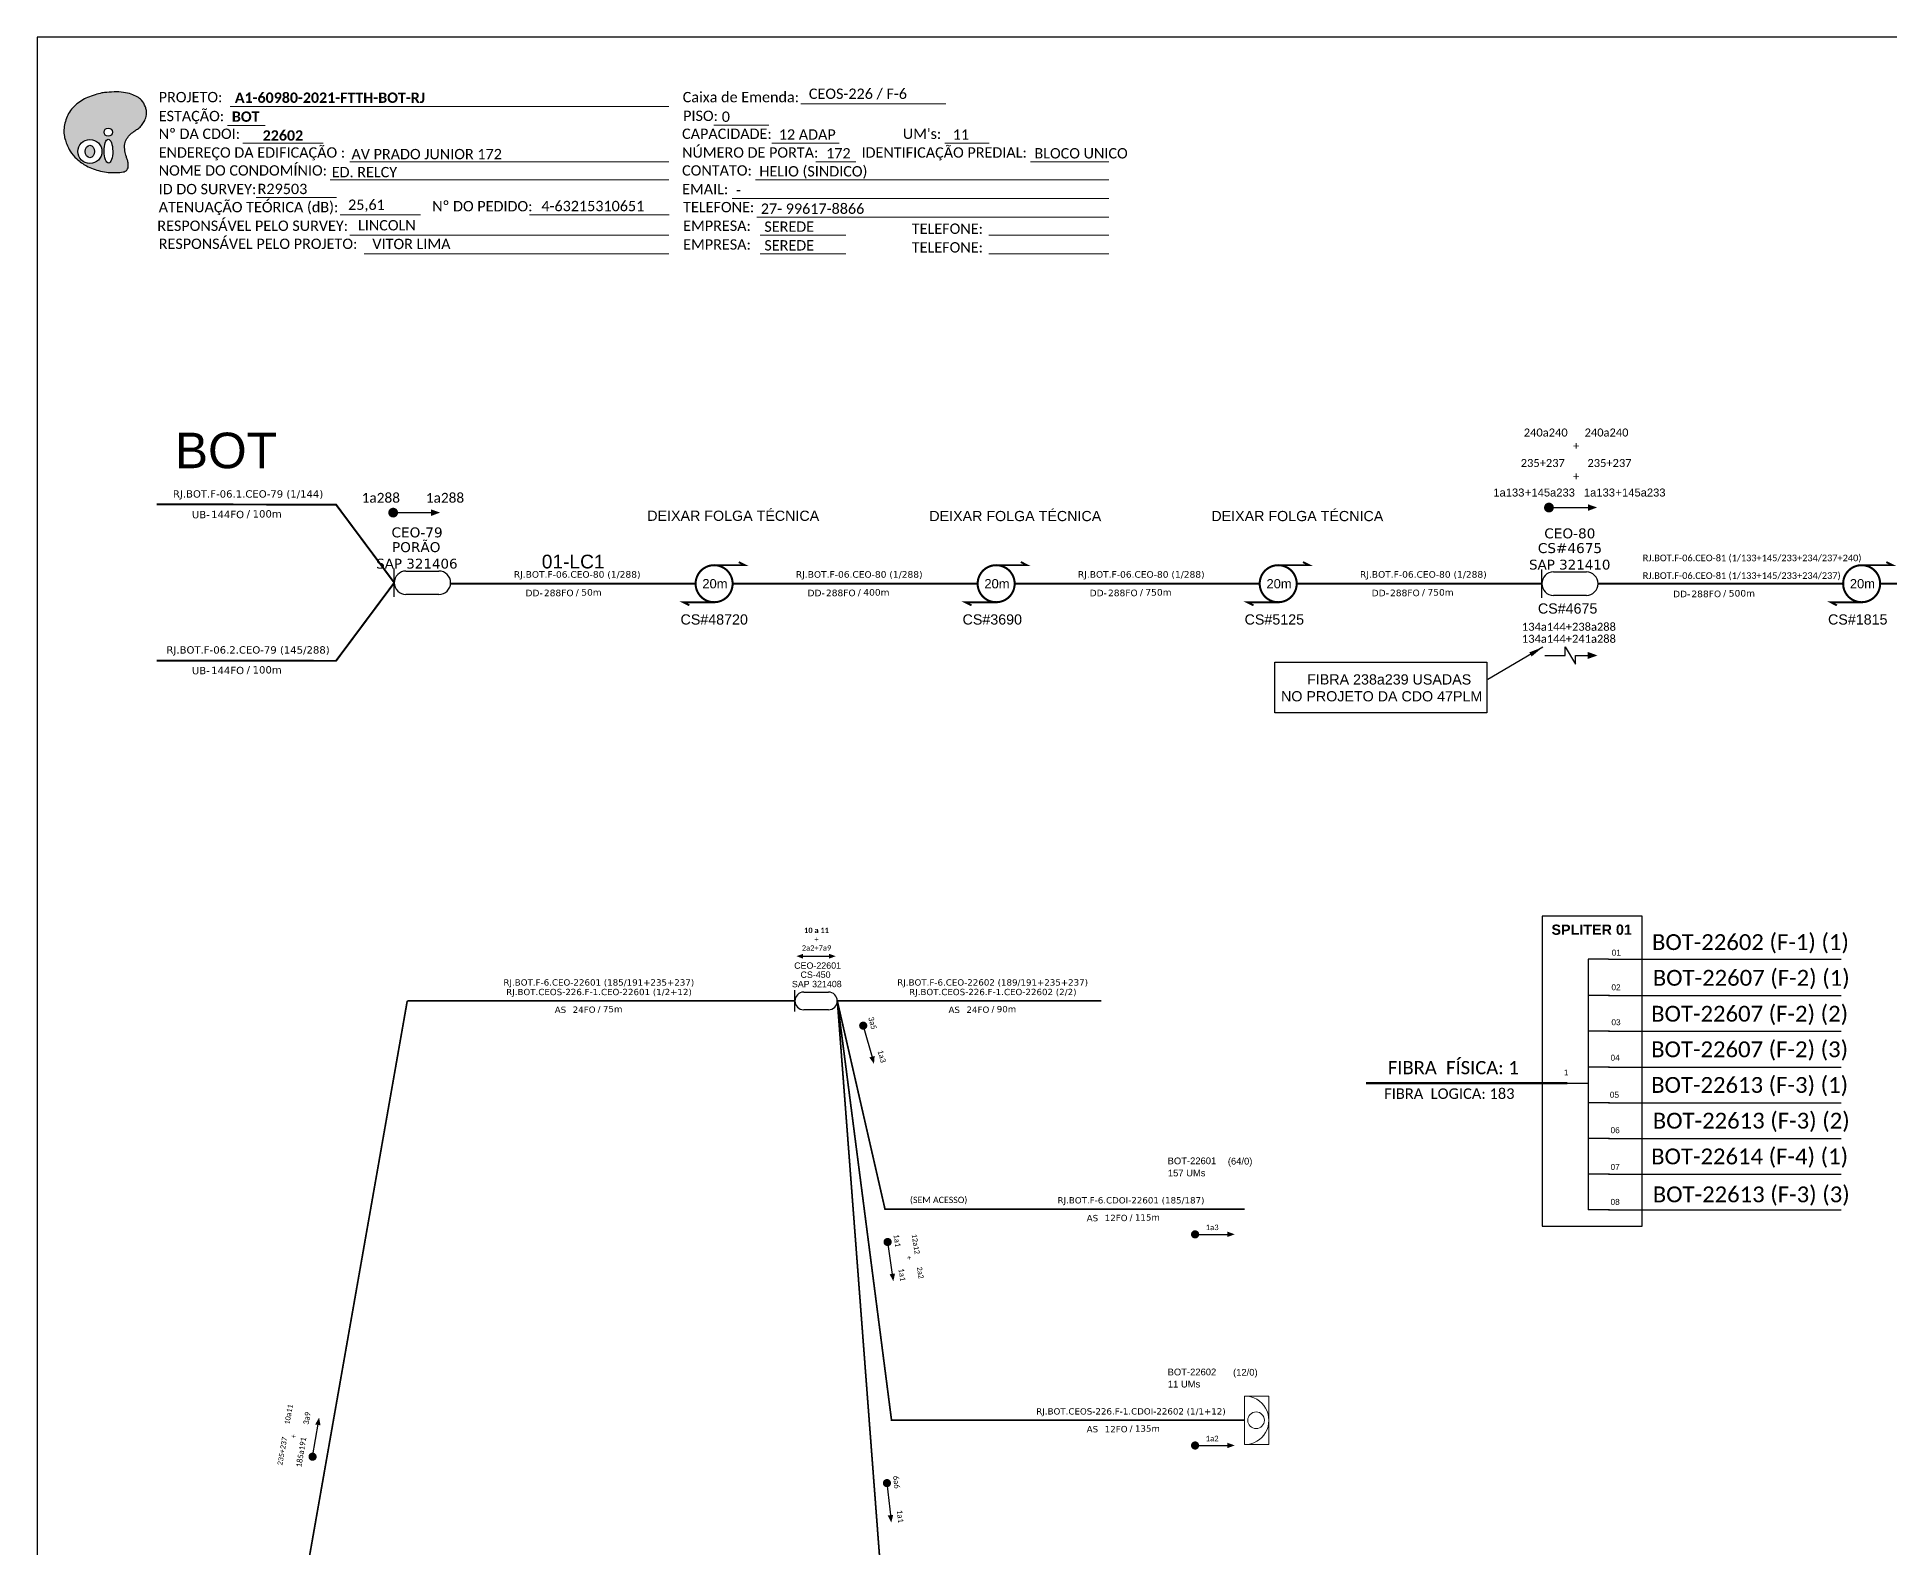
# Model space of a CAD drawing. Extents: x -89 to 749, y 705 to 1299.
# Drawn here: x -89.3 to 231.6, y 1037.4 to 1299 of the extents above; entities that cross this region are included whole.
import ezdxf
from ezdxf.enums import TextEntityAlignment as Align

# ---------------------------------------------------------------- set-up
doc = ezdxf.new("R2010")
doc.units = 0
doc.linetypes.add('ARILSUPP', pattern=[2.98, 1.42, -0.71, 0.14, -0.71])
doc.layers.add("20.0-LEGENDA DOS CDO'S", color=1, linetype='Continuous', lineweight=0)
doc.layers.add('40.1-ETIQUETAS', color=1, linetype='Continuous', lineweight=20)
for name, color, linetype in [('20.4-CEO', 1, 'Continuous'), ('20.4-CEOS', 1, 'Continuous'), ('20.5-CABO AÉREO', 1, 'Continuous'), ('CAP a instalar', 1, 'Continuous'), ('CEO', 1, 'Continuous'), ('LC1', 3, 'Continuous'), ('SETA', 7, 'Continuous')]:
    doc.layers.add(name, color=color, linetype=linetype)
doc.styles.add('ARIAL', font='arial.ttf')
doc.styles.add('siredit', font='verdana.ttf')
doc.styles.get("Standard").update_dxf_attribs({"font": 'arial.ttf'})
doc.styles.add('WMF-Calibri0', font='calibri.ttf')
doc.styles.add('WMF-Calibri1', font='calibrib.ttf')
doc.linetypes.add('FENCELINE1', pattern='A,0.25,-0.1,[133,ltypeshp.shx,S=0.1,R=0,X=-0.1,Y=0],-0.1,1', length=1.45)
doc.dimstyles.new('ISO-25', dxfattribs={"dimtxt": 2.5, "dimasz": 2.5, "dimexe": 1.25, "dimexo": 0.625, "dimtad": 1, "dimtxsty": 'Standard', "dimcen": 2.5, "dimadec": 0, "dimazin": 0, "dimtfac": 1, "dimtmove": 0, "dimatfit": 3, "dimfxl": 0, "dimarcsym": 0})

# ---------------------------------------------------------------- blocks, each defined once
blk = doc.blocks.new('OI')
h = blk.add_hatch(color=40)
edge = h.paths.add_edge_path()
edge.add_spline(control_points=[(4.35, -0.67), (3.92, -0.99), (3.26, -1.5), (2.81, -2.59), (2.9, -3.5), (3.06, -4.27), (3.31, -4.85), (3.37, -5.39), (3.4, -5.88), (3.2, -6.4), (2.54, -6.61), (1.65, -6.63), (0.55, -6.67), (-0.56, -6.42), (-1.61, -6.14), (-2.77, -5.61), (-3.92, -4.77), (-4.89, -3.7), (-5.34, -2.65), (-5.6, -1.94), (-5.85, -0.96), (-5.71, 0.47), (-5.1, 2.02), (-4.14, 3.02), (-3.3, 3.61), (-2.37, 4.16), (-1.36, 4.44), (-0.56, 4.7), (0.79, 4.85), (2.24, 4.97), (3.79, 4.57), (4.67, 4.21), (5.44, 3.65), (5.76, 2.99), (6.03, 2.21), (6.01, 1.46), (5.72, 0.64), (5.31, 0.08), (4.88, -0.38), (4.51, -0.55), (4.35, -0.67)], knot_values=[0, 0, 0, 0, 1.60434, 2.417191, 3.427595, 4.282808, 4.776746, 5.304182, 5.888771, 6.258406, 6.858137, 7.79129, 8.986195, 10.124242, 11.187857, 12.242908, 13.953784, 15.414161, 16.515391, 17.349188, 17.675853, 19.552021, 21.515531, 22.568638, 23.63245, 24.621084, 25.782718, 26.745347, 27.142653, 29.870543, 31.004649, 31.921532, 32.709589, 33.801391, 34.042471, 35.192333, 35.971461, 36.628871, 37.254359, 37.836911, 37.836911, 37.836911, 37.836911], degree=3, periodic=0)
h.paths.add_polyline_path([(1.13, -0.87, -1), (-0.04, -0.87, -1)], flags=16)
edge = h.paths.add_edge_path(flags=16)
edge.add_ellipse((0.56, -3.59), major_axis=(-0.02, 1.71), ratio=0.361305, start_angle=0, end_angle=360)
h.paths.add_polyline_path([(-0.36, -3.62, -1), (-3.8, -3.62, -1)], flags=16)
edge = h.paths.add_edge_path(flags=0)
edge.add_ellipse((-2.08, -3.62), major_axis=(0, 0.885), ratio=0.758294, start_angle=0, end_angle=360)
at = {"color": 40}
for centre, radius in [((-2.08, -3.62), 1.72), ((0.54, -0.87), 0.587)]:
    blk.add_circle(centre, radius, dxfattribs=at)
blk.add_ellipse((0.56, -3.59), major_axis=(-0.02, 1.71), ratio=0.361305, dxfattribs=at)
blk.add_ellipse((-2.08, -3.62), major_axis=(0, 0.885), ratio=0.758294, start_param=-3.141592653589792, end_param=3.141592653589792, dxfattribs=at)
at = {"color": 40, "start_tangent": (-0.800898, -0.598801), "end_tangent": (-0.800898, -0.598801)}
blk.add_spline([(4.35, -0.67), (3.2, -1.78), (2.9, -2.54), (2.92, -3.55), (3.12, -4.38), (3.28, -4.85), (3.37, -5.37), (3.35, -5.95), (3.2, -6.29), (2.66, -6.55), (1.73, -6.63), (0.54, -6.62), (-0.58, -6.41), (-1.6, -6.11), (-2.56, -5.67), (-3.95, -4.67), (-4.89, -3.56), (-5.37, -2.56), (-5.64, -1.78), (-5.72, -1.46), (-5.63, 0.42), (-4.84, 2.22), (-4.13, 2.99), (-3.27, 3.62), (-2.4, 4.09), (-1.3, 4.47), (-0.37, 4.72), (0.02, 4.77), (2.75, 4.8), (3.85, 4.53), (4.69, 4.16), (5.31, 3.68), (5.85, 2.73), (5.93, 2.5), (5.94, 1.35), (5.67, 0.62), (5.29, 0.08), (4.84, -0.36), (4.35, -0.67)], degree=3, dxfattribs=at)
blk = doc.blocks.new('CARIMBO')
at = {"color": 7, "lineweight": 0}
for points in [[(35.66, -16.79), (111.64, -16.79)], [(134.48, -16.3), (159.61, -16.3)], [(35.15, -20.06), (41.7, -20.06)], [(119.43, -20.02), (128.92, -20.02)], [(37.81, -23.14), (51.75, -23.14)], [(129.48, -23.14), (141.1, -23.14)], [(159.42, -23.14), (167.09, -23.14)], [(56.38, -26.37), (111.64, -26.37)], [(137.07, -26.37), (144.01, -26.37)], [(174.24, -26.37), (187.8, -26.37)], [(52.97, -29.48), (111.64, -29.48)], [(126.6, -29.48), (187.83, -29.48)], [(40.13, -32.55), (54.07, -32.55)], [(122.56, -32.72), (187.83, -32.72)], [(54.67, -35.52), (68.61, -35.52)], [(126.84, -35.96), (187.83, -35.96)], [(56.38, -39.07), (111.64, -39.07)], [(127.45, -39.07), (142.25, -39.07)], [(167.06, -39.07), (187.83, -39.07)], [(58.87, -42.31), (111.64, -42.31)], [(127.45, -42.31), (142.25, -42.31)], [(167.06, -42.31), (187.83, -42.31)]]:
    blk.add_lwpolyline(points, dxfattribs=at)
at = {"color": 7, "xscale": 1.213923925163967, "yscale": 1.213923925163967, "zscale": 1.213923925163967, "rotation": 0.1532896023949059}
blk.add_blockref('OI', (13.86, -20.16), dxfattribs=at)
at = {"color": 7, "lineweight": 0, "style": 'WMF-Calibri0'}
for s, height, p in [('PROJETO:', 1.793, (23.26, -16.04)), ('Caixa de Emenda:', 1.7927, (114.02, -16.04)), ('ESTAÇÃO:', 1.793, (23.26, -19.32)), ('PISO:', 1.793, (114.09, -19.28)), ('Nº DA CDOI:', 1.7927, (23.26, -22.39)), ('CAPACIDADE:', 1.7927, (113.91, -22.39)), ("UM's:", 1.793, (152.15, -22.39)), ('ENDEREÇO DA EDIFICAÇÃO :', 1.7927, (23.26, -25.63)), ('NÚMERO DE PORTA:', 1.7927, (113.91, -25.63)), ('IDENTIFICAÇÃO PREDIAL:', 1.7927, (144.99, -25.63)), ('NOME DO CONDOMÍNIO:', 1.7927, (23.26, -28.74)), ('CONTATO:', 1.793, (113.91, -28.74)), ('ID DO SURVEY:', 1.7927, (23.26, -31.97)), ('EMAIL:', 1.793, (113.91, -31.97)), ('ATENUAÇÃO TEÓRICA (dB):', 1.7927, (23.26, -35.09)), ('TELEFONE:', 1.793, (114.09, -35.09)), ('RESPONSÁVEL PELO SURVEY:', 1.7927, (23.02, -38.32)), ('EMPRESA:', 1.793, (114.09, -38.32)), ('TELEFONE:', 1.793, (153.7, -38.83)), ('RESPONSÁVEL PELO PROJETO:', 1.7927, (23.26, -41.44)), ('EMPRESA:', 1.793, (114.09, -41.56)), ('TELEFONE:', 1.793, (153.7, -42.06))]:
    blk.add_text(s, height=height, dxfattribs=at).set_placement(p)
at = {"color": 7, "lineweight": 0, "flags": 8}
for tag, p, style in [('PROJ', (36.46, -16.13), 'WMF-Calibri1'), ('CEOS-XX', (135.87, -15.46), 'WMF-Calibri0'), ('EST', (35.94, -19.41), 'WMF-Calibri1'), ('PISO_PTR', (120.78, -19.42), 'WMF-Calibri0'), ('CAPAC.', (130.66, -22.52), 'WMF-Calibri0'), ("UC'S", (160.78, -22.54), 'WMF-Calibri0'), ('LOGRADOURO', (56.65, -25.91), 'WMF-Calibri0'), ('N°', (138.85, -25.77), 'WMF-Calibri0'), ('N°PREDIO', (174.94, -25.77), 'WMF-Calibri0'), ('NOME_DO_COND.', (53.23, -29.02), 'WMF-Calibri0'), ('NOME_DO_CONTATO', (127.3, -28.89), 'WMF-Calibri0'), ('_ID_', (40.39, -31.94), 'WMF-Calibri0'), ('EMAIL', (123.26, -32.12), 'WMF-Calibri0'), ('O_POTEN', (56.06, -34.68), 'WMF-Calibri0'), ('TELEFONE', (127.55, -35.36), 'WMF-Calibri0'), ('RES_SURVEY', (57.78, -38.23), 'WMF-Calibri0'), ('EMP_RESP_SURVEY', (128.16, -38.47), 'WMF-Calibri0'), ('CONT_RESP_SURVEY', (167.76, -38.47), 'WMF-Calibri0'), ('RES_PROJ', (60.27, -41.47), 'WMF-Calibri0'), ('EMP_RESP_PROJ', (128.16, -41.71), 'WMF-Calibri0'), ('CONT_RESP_PROJ', (167.76, -41.71), 'WMF-Calibri0')]:
    blk.add_attdef(tag, p, '', height=1.79, dxfattribs=dict(at, style=style))
at = {"color": 7, "lineweight": 0, "style": 'WMF-Calibri1', "flags": 8}
blk.add_attdef("N° CDO'S", text='', height=1.79, dxfattribs=at).set_placement((44.78, -22.68), align=Align.CENTER)
blk = doc.blocks.new('ETIQUETA_RS5F')
at = {"layer": '40.1-ETIQUETAS', "color": 0, "style": 'siredit'}
blk.add_text('/', height=1.5, dxfattribs=at).set_placement((1.58, -1.95), align=Align.MIDDLE_RIGHT)
for tag, p in [('ETIQUETA_R_PRIMARIA', (1.21, 4.1)), ('ETIQUETA_R_SECUNDARIA', (1.21, 2.1)), ('F_ATIVAS/F_MORTAS', (1.14, -4.24))]:
    blk.add_attdef(tag, text='', height=1.5, dxfattribs=at).set_placement(p, align=Align.MIDDLE_CENTER)
for tag, p in [('TIPO_CABO', (-6.58, -2.12)), ('CAP_CABO', (0.4, -2.09))]:
    blk.add_attdef(tag, text='', height=1.5, dxfattribs=at).set_placement(p, align=Align.MIDDLE_RIGHT)
blk.add_attdef('METROS', text='', height=1.5, dxfattribs=at).set_placement((2.14, -1.95), align=Align.MIDDLE_LEFT)
for tag, p in [('FUSÃO_1', (0.85, -8.39)), ('FUSÃO_2', (0.85, -10.6)), ('FUSÃO_3', (0.85, -12.93)), ('FUSÃO_4', (0.85, -15.14)), ('FUSÃO_5', (0.85, -17.16))]:
    blk.add_attdef(tag, text='', height=1.5, dxfattribs=at).set_placement(p, align=Align.CENTER)

msp = doc.modelspace()

# ---------------------------------------------------------------- linework, layer by layer
at = {"color": 7, "linetype": 'Continuous'}
for p, q in [((179.35, 1139.32), (179.35, 1095.93)), ((182.87, 1139.32), (179.35, 1139.32)), ((183.04, 1133.04), (179.35, 1133.04)), ((183.04, 1126.85), (179.35, 1126.85)), ((183.04, 1120.63), (179.35, 1120.63)), ((175.7, 1117.9), (179.33, 1117.9)), ((183.04, 1114.47), (179.35, 1114.47)), ((183.04, 1108.3), (179.35, 1108.3)), ((183.04, 1102.11), (179.35, 1102.11)), ((183.04, 1095.93), (179.35, 1095.93))]:
    msp.add_line(p, q, dxfattribs=at)
at = {"color": 10, "linetype": 'Continuous'}
for p, q in [((182.87, 1139.32), (223.13, 1139.32)), ((182.87, 1133.04), (223.13, 1133.04)), ((182.87, 1126.85), (223.13, 1126.85)), ((182.87, 1120.63), (223.13, 1120.63)), ((182.87, 1114.47), (223.13, 1114.47)), ((182.87, 1108.3), (223.13, 1108.3)), ((182.87, 1102.11), (223.13, 1102.11)), ((182.87, 1095.93), (223.13, 1095.93))]:
    msp.add_line(p, q, dxfattribs=at)
at = {"color": 1, "linetype": 'Continuous', "lineweight": 60}
msp.add_line((175.7, 1117.9), (140.9, 1117.9), dxfattribs=at)
msp.add_lwpolyline([(-89.32, 705.02), (749.25, 705.02), (749.25, 1299.02), (-89.32, 1299.02), (-89.32, 705.02)])
at = {"color": 7, "lineweight": 0}
msp.add_lwpolyline([(-4.01, 1268.26), (20.14, 1268.26)], dxfattribs=at)
at = {"color": 7}
for points, const_width in [([(-28.06, 1216.67, 1), (-27.22, 1216.67, 1)], 0.849), ([(172.12, 1217.55, 1), (172.97, 1217.55, 1)], 0.849), ([(27.95, 1207.57, 1.000012), (27.95, 1201.16, 0.999978)], 0.356), ([(76.8, 1207.57, 1.000012), (76.8, 1201.16, 0.999978)], 0.356), ([(125.65, 1207.57, 1.000012), (125.65, 1201.16, 0.999978)], 0.356), ([(53.68, 1128.17, 1), (53.87, 1127.49, 1)], 0.706), ([(110.9, 1091.69, 1), (111.61, 1091.69, 1)], 0.706), ([(57.95, 1090.72, 1), (58.05, 1090.02, 1)], 0.706), ([(110.9, 1055.13, 1), (111.61, 1055.13, 1)], 0.706), ([(-41.65, 1052.84, 1), (-41.54, 1053.54, 1)], 0.706), ([(57.85, 1048.97, 1), (57.92, 1048.27, 1)], 0.706)]:
    msp.add_lwpolyline(points, format="xyb", close=True, dxfattribs=dict(at, const_width=const_width))
for points in [[(172.55, 1217.55), (179.32, 1217.55)], [(175.38, 1191.93), (175.38, 1193.43), (177.17, 1190.43), (177.17, 1191.93)]]:
    msp.add_lwpolyline(points, dxfattribs=at)
at = {"color": 7, "const_width": 0.334}
for points in [[(27.95, 1207.57), (33.29, 1207.57), (32.22, 1208.11)], [(76.8, 1207.57), (82.14, 1207.57), (81.08, 1208.11)], [(125.65, 1207.57), (131, 1207.57), (129.93, 1208.11)], [(27.95, 1201.16), (22.6, 1201.16), (23.67, 1200.62)], [(76.8, 1201.16), (71.45, 1201.16), (72.52, 1200.62)], [(125.65, 1201.16), (120.3, 1201.16), (121.37, 1200.62)]]:
    msp.add_lwpolyline(points, dxfattribs=at)
at = {"color": 5, "const_width": 0.356}
msp.add_lwpolyline([(226.7, 1207.57, 1.000012), (226.7, 1201.16, 0.999978)], format="xyb", close=True, dxfattribs=at)
at = {"color": 5, "const_width": 0.334}
for points in [[(226.7, 1207.57), (232.05, 1207.57), (230.98, 1208.11)], [(226.7, 1201.16), (221.35, 1201.16), (222.42, 1200.62)]]:
    msp.add_lwpolyline(points, dxfattribs=at)
at = {"color": 5}
msp.add_lwpolyline([(161.78, 1182.01), (125.07, 1182.01), (125.07, 1190.78), (161.78, 1190.78)], close=True, dxfattribs=at)
at = {"color": 7}
msp.add_lwpolyline([(171.38, 1093.11), (188.66, 1093.11), (188.66, 1146.77), (171.38, 1146.77)], close=True, dxfattribs=at)
at = {"layer": '20.4-CEO', "color": 7}
for p, q in [((-25.42, 1206.56), (-19.72, 1206.56)), ((-19.72, 1202.5), (-25.42, 1202.5))]:
    msp.add_line(p, q, dxfattribs=at)
at = {"layer": '20.4-CEO', "color": 7, "const_width": 0.339}
for points in [[(-68.61, 1218.1), (-37.53, 1218.06), (-27.45, 1204.53)], [(-68.61, 1191.02), (-37.53, 1191.01), (-27.45, 1204.53)]]:
    msp.add_lwpolyline(points, dxfattribs=at)
at = {"layer": '20.4-CEO', "color": 7}
msp.add_lwpolyline([(-27.45, 1202.08), (-27.45, 1206.98)], dxfattribs=at)
for centre, start, end in [((-25.42, 1204.53), 90, 270), ((-19.72, 1204.53), 270, 90)]:
    msp.add_arc(centre, 2.03, start, end, dxfattribs=at)
at = {"layer": '20.4-CEOS', "color": 5}
for p, q in [((173.33, 1206.4), (179.02, 1206.4)), ((179.02, 1202.33), (173.33, 1202.33))]:
    msp.add_line(p, q, dxfattribs=at)
at = {"layer": '20.4-CEOS', "color": 7}
for p, q in [((41.94, 1130.27), (41.94, 1133.96)), ((43.47, 1133.64), (47.76, 1133.64)), ((47.76, 1130.58), (43.47, 1130.58))]:
    msp.add_line(p, q, dxfattribs=at)
at = {"layer": '20.4-CEOS', "color": 5}
msp.add_lwpolyline([(171.29, 1201.92), (171.29, 1206.81)], dxfattribs=at)
for centre, start, end in [((173.33, 1204.37), 90, 270), ((179.02, 1204.37), 270, 90)]:
    msp.add_arc(centre, 2.03, start, end, dxfattribs=at)
at = {"layer": '20.4-CEOS', "color": 7}
for centre, start, end in [((43.47, 1132.11), 90, 270), ((47.76, 1132.11), 270, 90)]:
    msp.add_arc(centre, 1.53, start, end, dxfattribs=at)
at = {"layer": '20.5-CABO AÉREO', "color": 7, "ltscale": 8, "const_width": 0.339}
for points in [[(-17.7, 1204.37), (24.74, 1204.37)], [(31.15, 1204.37), (73.59, 1204.37)], [(80.01, 1204.37), (122.44, 1204.37)], [(128.86, 1204.37), (171.29, 1204.37)]]:
    msp.add_lwpolyline(points, dxfattribs=at)
at = {"layer": '20.5-CABO AÉREO', "color": 5, "ltscale": 8, "const_width": 0.339}
for points in [[(181.05, 1204.37), (223.49, 1204.37)], [(229.91, 1204.37), (272.34, 1204.37)]]:
    msp.add_lwpolyline(points, dxfattribs=at)
at = {"layer": '40.1-ETIQUETAS'}
msp.add_line((119.83, 1055.3), (119.83, 1063.69), dxfattribs=at)
msp.add_lwpolyline([(119.83, 1063.69), (124.03, 1063.69), (124.03, 1055.28), (119.83, 1055.28)], close=True, dxfattribs=at)
for centre, major_axis, start_param, end_param in [((119.83, 1059.49), (-2.97, 2.97), 2.356194, 5.497787), ((121.82, 1059.49), (1.02, 1.02), 3.926991, 10.210176)]:
    msp.add_ellipse(centre, major_axis=major_axis, ratio=1, start_param=start_param, end_param=end_param, dxfattribs=at)
at = {"layer": 'CAP a instalar', "color": 5, "linetype": 'FENCELINE1', "ltscale": 7, "const_width": 0.292}
for points in [[(-43.98, 1025.46), (-25.2, 1132.11)], [(41.94, 1132.11), (-25.2, 1132.11)], [(49.29, 1132.11), (95.03, 1132.11)]]:
    msp.add_lwpolyline(points, dxfattribs=at)
at = {"layer": 'CAP a instalar', "color": 7, "linetype": 'FENCELINE1', "ltscale": 7, "const_width": 0.292}
for points in [[(49.29, 1132.11), (57.55, 1096.04), (119.83, 1096.04)], [(49.29, 1132.11), (57.59, 1022.93), (119.83, 1022.93)]]:
    msp.add_lwpolyline(points, dxfattribs=at)
at = {"layer": 'CAP a instalar', "color": 10, "linetype": 'FENCELINE1', "ltscale": 7, "const_width": 0.292}
msp.add_lwpolyline([(49.29, 1132.11), (58.68, 1059.49), (119.83, 1059.49)], dxfattribs=at)
at = {"layer": 'SETA', "color": 7}
for points in [[(-27.64, 1216.67), (-20.26, 1216.67)], [(171.85, 1191.93), (175.38, 1191.93)], [(177.17, 1191.93), (179.88, 1191.93)], [(42.92, 1139.85), (48.3, 1139.85)], [(53.78, 1127.83), (55.42, 1121.99)], [(111.25, 1091.69), (117.32, 1091.69)], [(58, 1090.37), (58.87, 1084.36)], [(-41.59, 1053.19), (-40.59, 1059.17)], [(111.25, 1055.13), (117.32, 1055.13)], [(57.88, 1048.62), (58.54, 1042.59)]]:
    msp.add_lwpolyline(points, dxfattribs=at)
for points in [[(-21.07, 1217.23), (-19.51, 1216.68), (-21.06, 1216.1)], [(179.32, 1218.11), (180.88, 1217.56), (179.32, 1216.98)], [(179.24, 1192.56), (180.95, 1191.94), (179.24, 1191.32)], [(43.36, 1140.27), (42.21, 1139.86), (43.36, 1139.44)], [(47.87, 1140.27), (49.02, 1139.86), (47.87, 1139.44)], [(55.75, 1122.58), (55.64, 1121.21), (54.84, 1122.33)], [(116.83, 1092.17), (118.13, 1091.7), (116.83, 1091.23)], [(59.28, 1084.91), (59, 1083.57), (58.35, 1084.78)], [(-41.15, 1058.77), (-40.47, 1059.97), (-40.22, 1058.62)], [(116.83, 1055.61), (118.13, 1055.14), (116.83, 1054.67)], [(58.96, 1043.12), (58.64, 1041.79), (58.03, 1043.02)]]:
    msp.add_solid(points, dxfattribs=at)

# ---------------------------------------------------------------- block references
ref = msp.add_blockref('CARIMBO', (-91.51, 1303.77))
ref.add_attrib('PROJ', 'A1-60980-2021-FTTH-BOT-RJ', (-55.05, 1287.63), dxfattribs={"color": 7, "lineweight": 0, "height": 1.7927, "style": 'WMF-Calibri1'})
ref.add_attrib('EST', 'BOT', (-55.57, 1284.35), dxfattribs={"color": 7, "lineweight": 0, "height": 1.793, "style": 'WMF-Calibri1'})
ref.add_attrib("N° CDO'S", '22602', dxfattribs={"color": 7, "lineweight": 0, "height": 1.793, "style": 'WMF-Calibri1'}).set_placement((-46.73, 1281.09), align=Align.CENTER)
ref.add_attrib('LOGRADOURO', 'AV PRADO JUNIOR 172', (-34.86, 1277.86), dxfattribs={"color": 7, "lineweight": 0, "height": 1.7927, "style": 'WMF-Calibri0'})
ref.add_attrib('NOME_DO_COND.', 'ED. RELCY', (-38.28, 1274.74), dxfattribs={"color": 7, "lineweight": 0, "height": 1.793, "style": 'WMF-Calibri0'})
ref.add_attrib('_ID_', 'R29503', (-51.11, 1271.83), dxfattribs={"color": 7, "lineweight": 0, "height": 1.793, "style": 'WMF-Calibri0'})
ref.add_attrib('O_POTEN', '25,61', (-35.45, 1269.09), dxfattribs={"color": 7, "lineweight": 0, "height": 1.793, "style": 'WMF-Calibri0'})
ref.add_attrib('RES_SURVEY', 'LINCOLN', (-33.73, 1265.54), dxfattribs={"color": 7, "lineweight": 0, "height": 1.793, "style": 'WMF-Calibri0'})
ref.add_attrib('RES_PROJ', 'VITOR LIMA', (-31.24, 1262.3), dxfattribs={"color": 7, "lineweight": 0, "height": 1.793, "style": 'WMF-Calibri0'})
ref.add_attrib('CEOS-XX', 'CEOS-226 / F-6', (44.36, 1288.31), dxfattribs={"color": 7, "lineweight": 0, "height": 1.7927, "style": 'WMF-Calibri0'})
ref.add_attrib('CAPAC.', '12 ADAP', (39.15, 1281.25), dxfattribs={"color": 7, "lineweight": 0, "height": 1.793, "style": 'WMF-Calibri0'})
ref.add_attrib("UC'S", '11', (69.27, 1281.23), dxfattribs={"color": 7, "lineweight": 0, "height": 1.793, "style": 'WMF-Calibri0'})
ref.add_attrib('PISO_PTR', '0', (29.28, 1284.34), dxfattribs={"color": 7, "lineweight": 0, "height": 1.79, "style": 'WMF-Calibri0'})
ref.add_attrib('N°', '172', (47.34, 1278), dxfattribs={"color": 7, "lineweight": 0, "height": 1.793, "style": 'WMF-Calibri0'})
ref.add_attrib('N°PREDIO', 'BLOCO UNICO', (83.43, 1278), dxfattribs={"color": 7, "lineweight": 0, "height": 1.7927, "style": 'WMF-Calibri0'})
ref.add_attrib('NOME_DO_CONTATO', 'HELIO (SINDICO)', (35.79, 1274.88), dxfattribs={"color": 7, "lineweight": 0, "height": 1.7927, "style": 'WMF-Calibri0'})
ref.add_attrib('EMAIL', '-', (31.75, 1271.65), dxfattribs={"color": 7, "lineweight": 0, "height": 1.79, "style": 'WMF-Calibri0'})
ref.add_attrib('TELEFONE', '27- 99617-8866', (36.04, 1268.41), dxfattribs={"color": 7, "lineweight": 0, "height": 1.7927, "style": 'WMF-Calibri0'})
ref.add_attrib('EMP_RESP_SURVEY', 'SEREDE', (36.65, 1265.3), dxfattribs={"color": 7, "lineweight": 0, "height": 1.793, "style": 'WMF-Calibri0'})
ref.add_attrib('EMP_RESP_PROJ', 'SEREDE', (36.65, 1262.06), dxfattribs={"color": 7, "lineweight": 0, "height": 1.793, "style": 'WMF-Calibri0'})
at = {"layer": '40.1-ETIQUETAS', "color": 7}
ref = msp.add_blockref('ETIQUETA_RS5F', (-53.78, 1218.12), dxfattribs=dict(at, xscale=0.8487199384469836, yscale=0.8487199384469836, zscale=0.8487199384469836))
ref.add_attrib('ETIQUETA_R_SECUNDARIA', 'RJ.BOT.F-06.1.CEO-79 (1/144)', dxfattribs={"color": 0, "height": 1.2731, "style": 'siredit'}).set_placement((-52.77, 1219.91), align=Align.MIDDLE_CENTER)
ref.add_attrib('TIPO_CABO', 'UB-', dxfattribs={"color": 0, "height": 1.273, "style": 'siredit'}).set_placement((-59.39, 1216.33), align=Align.MIDDLE_RIGHT)
ref.add_attrib('CAP_CABO', '144FO', dxfattribs={"color": 0, "height": 1.273, "style": 'siredit'}).set_placement((-53.46, 1216.35), align=Align.MIDDLE_RIGHT)
ref.add_attrib('METROS', '100m', dxfattribs={"color": 0, "height": 1.273, "style": 'siredit'}).set_placement((-51.98, 1216.46), align=Align.MIDDLE_LEFT)
ref = msp.add_blockref('ETIQUETA_RS5F', (3.3, 1204.37), dxfattribs=dict(at, xscale=0.76384794460229, yscale=0.76384794460229, zscale=0.76384794460229))
ref.add_attrib('ETIQUETA_R_SECUNDARIA', 'RJ.BOT.F-06.CEO-80 (1/288)', dxfattribs={"color": 0, "height": 1.1458, "style": 'siredit'}).set_placement((4.23, 1205.97), align=Align.MIDDLE_CENTER)
ref.add_attrib('TIPO_CABO', 'DD-', dxfattribs={"color": 0, "height": 1.146, "style": 'siredit'}).set_placement((-1.73, 1202.75), align=Align.MIDDLE_RIGHT)
ref.add_attrib('CAP_CABO', '288FO', dxfattribs={"color": 0, "height": 1.146, "style": 'siredit'}).set_placement((3.61, 1202.77), align=Align.MIDDLE_RIGHT)
ref.add_attrib('METROS', '50m', dxfattribs={"color": 0, "height": 1.146, "style": 'siredit'}).set_placement((4.94, 1202.87), align=Align.MIDDLE_LEFT)
ref = msp.add_blockref('ETIQUETA_RS5F', (52.15, 1204.37), dxfattribs=dict(at, xscale=0.76384794460229, yscale=0.76384794460229, zscale=0.76384794460229))
ref.add_attrib('ETIQUETA_R_SECUNDARIA', 'RJ.BOT.F-06.CEO-80 (1/288)', dxfattribs={"color": 0, "height": 1.1458, "style": 'siredit'}).set_placement((53.08, 1205.97), align=Align.MIDDLE_CENTER)
ref.add_attrib('TIPO_CABO', 'DD-', dxfattribs={"color": 0, "height": 1.146, "style": 'siredit'}).set_placement((47.12, 1202.75), align=Align.MIDDLE_RIGHT)
ref.add_attrib('CAP_CABO', '288FO', dxfattribs={"color": 0, "height": 1.146, "style": 'siredit'}).set_placement((52.46, 1202.77), align=Align.MIDDLE_RIGHT)
ref.add_attrib('METROS', '400m', dxfattribs={"color": 0, "height": 1.146, "style": 'siredit'}).set_placement((53.79, 1202.87), align=Align.MIDDLE_LEFT)
ref = msp.add_blockref('ETIQUETA_RS5F', (101.01, 1204.37), dxfattribs=dict(at, xscale=0.76384794460229, yscale=0.76384794460229, zscale=0.76384794460229))
ref.add_attrib('ETIQUETA_R_SECUNDARIA', 'RJ.BOT.F-06.CEO-80 (1/288)', dxfattribs={"color": 0, "height": 1.1458, "style": 'siredit'}).set_placement((101.93, 1205.97), align=Align.MIDDLE_CENTER)
ref.add_attrib('TIPO_CABO', 'DD-', dxfattribs={"color": 0, "height": 1.146, "style": 'siredit'}).set_placement((95.98, 1202.75), align=Align.MIDDLE_RIGHT)
ref.add_attrib('CAP_CABO', '288FO', dxfattribs={"color": 0, "height": 1.146, "style": 'siredit'}).set_placement((101.31, 1202.77), align=Align.MIDDLE_RIGHT)
ref.add_attrib('METROS', '750m', dxfattribs={"color": 0, "height": 1.146, "style": 'siredit'}).set_placement((102.64, 1202.87), align=Align.MIDDLE_LEFT)
ref = msp.add_blockref('ETIQUETA_RS5F', (149.86, 1204.37), dxfattribs=dict(at, xscale=0.76384794460229, yscale=0.76384794460229, zscale=0.76384794460229))
ref.add_attrib('ETIQUETA_R_SECUNDARIA', 'RJ.BOT.F-06.CEO-80 (1/288)', dxfattribs={"color": 0, "height": 1.1458, "style": 'siredit'}).set_placement((150.79, 1205.97), align=Align.MIDDLE_CENTER)
ref.add_attrib('TIPO_CABO', 'DD-', dxfattribs={"color": 0, "height": 1.146, "style": 'siredit'}).set_placement((144.83, 1202.75), align=Align.MIDDLE_RIGHT)
ref.add_attrib('CAP_CABO', '288FO', dxfattribs={"color": 0, "height": 1.146, "style": 'siredit'}).set_placement((150.16, 1202.77), align=Align.MIDDLE_RIGHT)
ref.add_attrib('METROS', '750m', dxfattribs={"color": 0, "height": 1.146, "style": 'siredit'}).set_placement((151.5, 1202.87), align=Align.MIDDLE_LEFT)
ref = msp.add_blockref('ETIQUETA_RS5F', (-53.78, 1191.11), dxfattribs=dict(at, xscale=0.8487199384469836, yscale=0.8487199384469836, zscale=0.8487199384469836))
ref.add_attrib('ETIQUETA_R_SECUNDARIA', 'RJ.BOT.F-06.2.CEO-79 (145/288)', dxfattribs={"color": 0, "height": 1.2731, "style": 'siredit'}).set_placement((-52.77, 1192.9), align=Align.MIDDLE_CENTER)
ref.add_attrib('TIPO_CABO', 'UB-', dxfattribs={"color": 0, "height": 1.273, "style": 'siredit'}).set_placement((-59.39, 1189.32), align=Align.MIDDLE_RIGHT)
ref.add_attrib('CAP_CABO', '144FO', dxfattribs={"color": 0, "height": 1.273, "style": 'siredit'}).set_placement((-53.46, 1189.34), align=Align.MIDDLE_RIGHT)
ref.add_attrib('METROS', '100m', dxfattribs={"color": 0, "height": 1.273, "style": 'siredit'}).set_placement((-51.98, 1189.45), align=Align.MIDDLE_LEFT)

# ---------------------------------------------------------------- texts
at = {"color": 7, "lineweight": 0, "style": 'WMF-Calibri0'}
msp.add_text('Nº DO PEDIDO:', height=1.7927, dxfattribs=at).set_placement((-20.88, 1268.84))
at = {"color": 7, "style": 'ARIAL'}
msp.add_text('BOT', height=6.16, dxfattribs=at).set_placement((-65.44, 1224.36))
for s, height, p in [('DEIXAR FOLGA TÉCNICA', 1.7683, (16.37, 1215.25)), ('DEIXAR FOLGA TÉCNICA', 1.7683, (65.22, 1215.2)), ('DEIXAR FOLGA TÉCNICA', 1.7683, (114.07, 1215.2)), ('CS#4675', 1.768, (170.63, 1199.19)), ('CS#48720', 1.768, (22.13, 1197.29)), ('CS#3690', 1.768, (70.98, 1197.29)), ('CS#5125', 1.768, (119.83, 1197.29)), ('CS#1815', 1.768, (220.88, 1197.29))]:
    msp.add_text(s, height=height, rotation=359.9867, dxfattribs=at).set_placement(p)
at = {"color": 7}
for p in [(25.91, 1203.56), (74.76, 1203.56), (123.62, 1203.56), (224.66, 1203.56)]:
    msp.add_text('20m', height=1.604, dxfattribs=at).set_placement(p)
at = {"color": 5, "style": 'ARIAL'}
for s, p in [('FIBRA 238a239 USADAS', (130.66, 1186.91)), ('NO PROJETO DA CDO 47PLM', (126.14, 1183.99))]:
    msp.add_text(s, height=1.7683, rotation=359.9867, dxfattribs=at).set_placement(p)
at = {"color": 7, "attachment_point": 5}
for s, insert, char_height, width, rotation in [('{\\fCalibri|b0|i0|c0|p34;\\C256;1a288}', (-29.78, 1219.23), 1.6974, 125.3082, 359.9166), ('{\\fCalibri|b0|i0|c0|p34;\\C256;1a288}', (-18.66, 1219.23), 1.6974, 125.3082, 359.9166), ('\\C7;\\fCalibri|b0|i0|c0|p34;3a5', (55.38, 1128.27), 0.9601, 17.9015, 285.6597), ('{\\fCalibri|b0|i0|c0|p34;\\C7;1a3}', (56.99, 1122.52), 0.9601, 17.9015, 285.6597), ('\\C7;\\fCalibri|b0|i0|c0|p34;1a1', (59.64, 1090.6), 0.9601, 17.9015, 278.3212), ('\\C7;\\fCalibri|b0|i0|c0|p34;1a1', (60.5, 1084.69), 0.9601, 17.9015, 278.3212), ('\\C7;\\fCalibri|b0|i0|c0|p34;3a9', (-42.58, 1059.85), 0.9601, 17.9015, 80.4942), ('{\\fCalibri|b0|i0|c0|p34;\\C7;185a191}', (-43.57, 1053.96), 0.9601, 17.9015, 80.4942), ('\\C7;\\fCalibri|b0|i0|c0|p34;6a6', (59.54, 1048.79), 0.9601, 17.9015, 276.2064), ('{\\fCalibri|b0|i0|c0|p34;\\C7;1a1}', (60.18, 1042.85), 0.9601, 17.9015, 276.2064)]:
    msp.add_mtext(s, dxfattribs=dict(at, insert=insert, char_height=char_height, width=width, rotation=rotation))
for s, insert, char_height, width in [('{\\fCalibri|b1|i0|c0|p34;\\C256;10 a 11\\P\\fCalibri|b0|i0|c0|p34;+}', (45.69, 1143.56), 0.9387, 15.8691), ('{\\fCalibri|b0|i0|c0|p34;2a2+7a9}', (45.69, 1141.29), 0.9387, 15.8691), ('{\\fCalibri|b0|i0|c0|p34;\\C7;1a3}', (114.21, 1092.9), 0.9601, 17.9015), ('{\\fCalibri|b0|i0|c0|p34;1a2}', (114.21, 1056.34), 0.9601, 17.9015)]:
    msp.add_mtext(s, dxfattribs=dict(at, insert=insert, char_height=char_height, width=width))
at = {"attachment_point": 5}
for s, insert, char_height, width in [('\\C10;\\fArial|b1|i0|c0|p34;SPLITER 01', (179.94, 1144.44), 1.7753, 17.28), ('\\C7;\\fCalibri|b0|i0|c0|p34;BOT-22602 (F-1) (1)', (207.44, 1142), 2.7432, 80.6352), ('\\C7;\\fArial|b0|i0|;\\H1.0273588255048;01 ', (184.21, 1140.47), 1.7753, 3.5602), ('{\\fCalibri|b0|i0|c0|p34;\\C7;BOT-22607 (F-2) (1)}', (207.58, 1135.82), 2.7432, 80.6352), ('\\C7;\\fArial|b0|i0|;\\H1.0273588255048;02 ', (184.16, 1134.47), 1.7753, 3.7582), ('{\\fCalibri|b0|i0|c0|p34;\\C7;BOT-22607 (F-2) (2)}', (207.3, 1129.6), 2.7432, 80.6352), ('\\C7;\\fArial|b0|i0|;\\H1.0273588255048;03 ', (184.16, 1128.42), 1.7753, 3.456), ('{\\fCalibri|b0|i0|c0|p34;\\C7;BOT-22607 (F-2) (3)}', (207.3, 1123.44), 2.7432, 80.6352), ('{\\fCalibri|b0|i0|c0|p34;\\C7;FIBRA  FÍSICA: 1}', (155.98, 1120.55), 2.2859, 34.56), ('\\C7;\\fArial|b0|i0|;\\H1.0273588255048;1', (175.53, 1119.72), 1.7753, 1.7584), ('\\C7;\\fArial|b0|i0|;\\H1.0273588255048;04 ', (184.01, 1122.27), 1.7753, 3.7582), ('{\\fCalibri|b0|i0|c0|p34;\\C7;FIBRA  LOGICA: 183}', (155.29, 1116.05), 1.8289, 34.56), ('{\\fCalibri|b0|i0|c0|p34;\\C7;BOT-22613 (F-3) (1)}', (207.3, 1117.27), 2.7432, 80.6352), ('\\C7;\\fArial|b0|i0|;\\H1.0273588255048;05 ', (183.88, 1115.86), 1.7753, 4.6222), ('{\\fCalibri|b0|i0|c0|p34;\\C7;BOT-22613 (F-3) (2)}', (207.58, 1111.08), 2.7432, 80.6352), ('\\C7;\\fArial|b0|i0|;\\H1.0273588255048;06 ', (184.01, 1109.72), 1.7753, 3.7582), ('{\\fCalibri|b0|i0|c0|p34;\\C7;BOT-22614 (F-4) (1)}', (207.3, 1104.89), 2.7432, 80.6352), ('\\C7;\\fArial|b0|i0|;\\H1.0273588255048;07 ', (184.01, 1103.36), 1.7753, 3.7582), ('\\C7;\\fArial|b0|i0|;\\H1.0273588255048;08 ', (184.01, 1097.31), 1.7753, 3.7582), ('{\\fCalibri|b0|i0|c0|p34;\\C7;BOT-22613 (F-3) (3)}', (207.58, 1098.32), 2.7432, 80.6352)]:
    msp.add_mtext(s, dxfattribs=dict(at, insert=insert, char_height=char_height, width=width))
at = {"color": 7, "lineweight": 0, "style": 'WMF-Calibri0', "flags": 8}
msp.add_attdef('4-63215310651', (-1.97, 1268.87), '', height=1.79, dxfattribs=at)
at = {"layer": "20.0-LEGENDA DOS CDO'S", "color": 7, "style": 'ARIAL'}
for s, height, p in [('CEO-22601', 1.1, (41.82, 1137.68)), ('CS-450', 1.1, (42.91, 1136.11)), ('SAP 321408', 1.1, (41.42, 1134.48)), ('BOT-22601', 1.166, (106.5, 1103.83)), ('157 UMs', 1.166, (106.54, 1101.73))]:
    msp.add_text(s, height=height, rotation=0.118, dxfattribs=at).set_placement(p)
msp.add_text('       (64/0)', height=1.1664, rotation=0.118, dxfattribs=at).set_placement((117.47, 1103.78), align=Align.CENTER)
at = {"layer": "20.0-LEGENDA DOS CDO'S", "color": 10, "style": 'ARIAL'}
for s, p in [('BOT-22602', (106.5, 1067.27)), ('11 UMs', (106.54, 1065.17))]:
    msp.add_text(s, height=1.166, rotation=0.118, dxfattribs=at).set_placement(p)
msp.add_text('           (12/0)', height=1.1664, rotation=0.118, dxfattribs=at).set_placement((117.47, 1067.22), align=Align.CENTER)
at = {"layer": '20.4-CEO', "color": 7, "style": 'siredit'}
for s, height, p in [('CEO-79', 1.721, (-23.5, 1213.25)), ('PORÃO', 1.721, (-23.65, 1210.7)), ('          SAP 321406', 1.6974, (-27.23, 1207.84))]:
    msp.add_text(s, height=height, dxfattribs=at).set_placement(p, align=Align.MIDDLE_CENTER)
at = {"layer": '20.4-CEOS', "color": 7, "style": 'siredit'}
for s, height, p in [('CS#4675', 1.721, (176.18, 1210.53)), ('SAP 321410', 1.697, (176.14, 1207.67))]:
    msp.add_text(s, height=height, dxfattribs=at).set_placement(p, align=Align.MIDDLE_CENTER)
at = {"layer": '40.1-ETIQUETAS', "color": 7, "style": 'ARIAL'}
for s, p in [('1a133', (162.91, 1219.46)), ('+145a233', (168.38, 1219.46)), ('1a133', (178.6, 1219.46)), ('+145a233', (184.07, 1219.46))]:
    msp.add_text(s, height=1.386, dxfattribs=at).set_placement(p)
at = {"layer": '40.1-ETIQUETAS', "color": 5, "style": 'siredit'}
for s, height, p in [('DD-', 1.146, (197.03, 1202.58)), ('288FO', 1.146, (202.36, 1202.6)), ('/', 1.15, (203.24, 1202.71))]:
    msp.add_text(s, height=height, dxfattribs=at).set_placement(p, align=Align.MIDDLE_RIGHT)
msp.add_text('500m', height=1.146, dxfattribs=at).set_placement((203.69, 1202.71), align=Align.MIDDLE_LEFT)
at = {"layer": '40.1-ETIQUETAS', "color": 7, "style": 'siredit'}
for s, p in [('RJ.BOT.F-6.CEO-22601 (185/191+235+237)', (7.98, 1135.32)), ('RJ.BOT.F-6.CEO-22602 (189/191+235+237)', (76.19, 1135.32)), ('RJ.BOT.CEOS-226.F-1.CEO-22602 (2/2)', (76.22, 1133.66)), ('RJ.BOT.F-6.CDOI-22601 (185/187)', (100.15, 1097.59))]:
    msp.add_text(s, height=1.0949, dxfattribs=at).set_placement(p, align=Align.MIDDLE_CENTER)
at = {"layer": '40.1-ETIQUETAS', "color": 10, "style": 'siredit'}
for s, p in [('RJ.BOT.CEOS-226.F-1.CEO-22601 (1/2+12)', (8.01, 1133.66)), ('RJ.BOT.CEOS-226.F-1.CDOI-22602 (1/1+12)', (100.15, 1061.04))]:
    msp.add_text(s, height=1.0949, dxfattribs=at).set_placement(p, align=Align.MIDDLE_CENTER)
at = {"layer": '40.1-ETIQUETAS', "color": 7, "style": 'siredit'}
for s, height, p in [('AS', 1.095, (2.32, 1130.58)), ('24FO', 1.095, (7.41, 1130.6)), ('/', 1.09, (8.28, 1130.7)), ('AS', 1.095, (70.53, 1130.58)), ('24FO', 1.095, (75.62, 1130.6)), ('/', 1.09, (76.49, 1130.7)), ('AS', 1.095, (94.46, 1094.51)), ('12FO', 1.095, (99.56, 1094.53)), ('/', 1.09, (100.42, 1094.63))]:
    msp.add_text(s, height=height, dxfattribs=at).set_placement(p, align=Align.MIDDLE_RIGHT)
for s, p in [('75m', (8.69, 1130.7)), ('90m', (76.9, 1130.7)), ('115m', (100.83, 1094.63))]:
    msp.add_text(s, height=1.095, dxfattribs=at).set_placement(p, align=Align.MIDDLE_LEFT)
at = {"layer": '40.1-ETIQUETAS', "color": 10, "style": 'siredit'}
for s, height, p in [('AS', 1.095, (94.46, 1057.96)), ('12FO', 1.095, (99.56, 1057.97)), ('/', 1.09, (100.42, 1058.07))]:
    msp.add_text(s, height=height, dxfattribs=at).set_placement(p, align=Align.MIDDLE_RIGHT)
msp.add_text('135m', height=1.095, dxfattribs=at).set_placement((100.83, 1058.07), align=Align.MIDDLE_LEFT)
at = {"layer": '40.1-ETIQUETAS', "color": 7, "char_height": 1.3859, "width": 40.825, "attachment_point": 5, "style": 'ARIAL'}
for s, insert in [('\\C256;\\fCalibri|b0|i0|c0|p34;240a240      240a240    \\P+', (177.25, 1229.39)), ('{\\c16777215;\\fCalibri|b0|i0|c0|p34;235+237        235+237   \\C1;  \\P}\\fCalibri|b0|i0|c0|p34;+', (177.25, 1224.11))]:
    msp.add_mtext(s, dxfattribs=dict(at, insert=insert))
at = {"layer": '40.1-ETIQUETAS', "color": 0, "insert": (188.79, 1209.4), "char_height": 1.1458, "width": 39.6077, "attachment_point": 1, "style": 'siredit'}
msp.add_mtext('{\\fCalibri|b0|i0|c0|p34;\\C1;RJ.BOT.F-06.CEO-81 (1/133+145/233+234/237+240)}', dxfattribs=at)
at = {"layer": '40.1-ETIQUETAS', "color": 3}
for s, insert, char_height, width, attachment_point, style in [('{\\fCalibri|b0|i0|c0|p34;RJ.BOT.F-06.CEO-81 (1/133+145/233+234/237)}', (188.79, 1206.34), 1.1458, 39.6077, 1, 'siredit'), ('\\fCalibri|b0|i0|c0|p34;134a144+238a288', (176, 1196.9), 1.3859, 23.6748, 5, 'ARIAL')]:
    msp.add_mtext(s, dxfattribs=dict(at, insert=insert, char_height=char_height, width=width, attachment_point=attachment_point, style=style))
at = {"layer": '40.1-ETIQUETAS', "color": 10, "insert": (176, 1194.82), "char_height": 1.3859, "width": 23.6748, "attachment_point": 5, "style": 'ARIAL'}
msp.add_mtext('{\\fCalibri|b0|i0|c0|p34;134a144+241a288}', dxfattribs=at)
at = {"layer": '40.1-ETIQUETAS', "color": 7, "insert": (66.84, 1097.54), "char_height": 1.0951, "width": 15.8691, "attachment_point": 5}
msp.add_mtext('{\\fCalibri|b0|i0|c0|p34;(SEM ACESSO)}', dxfattribs=at)
at = {"layer": '40.1-ETIQUETAS', "color": 7, "char_height": 0.9, "width": 23.6748, "attachment_point": 5, "style": 'ARIAL'}
for s, insert, rotation in [('{\\fCalibri|b0|i0|c0|p34;\\C1;12a12       2a2\\P\\C7;+}', (62.48, 1087.76), 278.9744), ('{\\fCalibri|b0|i0|c0|p34;\\C0;235+237       10a11\\P+}', (-45.62, 1056.85), 80.0167)]:
    msp.add_mtext(s, dxfattribs=dict(at, insert=insert, rotation=rotation))
at = {"layer": 'CEO', "color": 7, "style": 'siredit'}
msp.add_text('CEO-80', height=1.721, dxfattribs=at).set_placement((176.16, 1213.08), align=Align.MIDDLE_CENTER)
at = {"layer": 'LC1', "color": 7, "linetype": 'ARILSUPP', "style": 'ARIAL'}
msp.add_text('01-LC1', height=2.376, dxfattribs=at).set_placement((3.54, 1208.2), align=Align.MIDDLE_CENTER)

# ---------------------------------------------------------------- leaders
at = {"color": 5}
msp.add_leader([(171.49, 1193.38), (161.95, 1187.77)], dimstyle='ISO-25', override={"dimgap": 0.625, "dimtad": 0}, dxfattribs=at)

doc.saveas('drawing.dxf')
